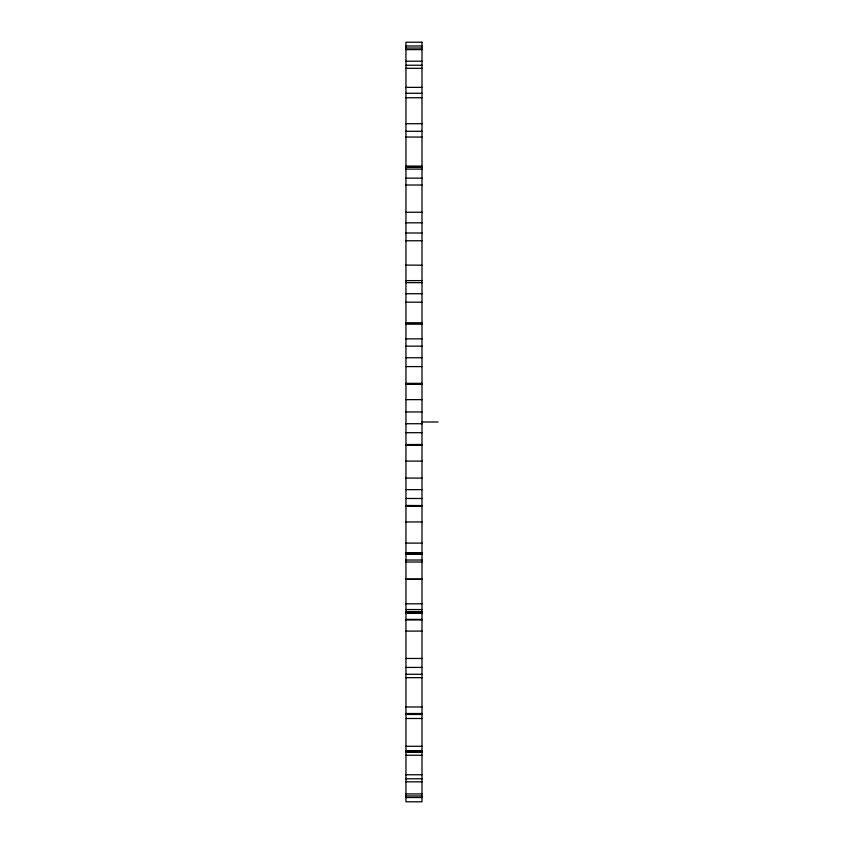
<?xml version="1.0" encoding="UTF-8"?>
<svg xmlns="http://www.w3.org/2000/svg" width="844" height="844" viewBox="0 0 844 844"><rect width="100%" height="100%" fill="white"/><g stroke="black" fill="none" stroke-linecap="round" stroke-linejoin="round"><path stroke-width="1.27" d="M405.953 45.987L422 45.987M405.953 48.045L422 48.045M405.953 49.606L422 49.606M405.953 61.201L422 61.201M405.953 65.241L422 65.241M405.953 68.311L422 68.311M405.953 87.365L422 87.365M405.953 93.273L422 93.273M405.953 97.756L422 97.756M405.953 123.709L422 123.709M405.953 131.284L422 131.284M405.953 137.055L422 137.055M405.953 166.215L422 166.215M405.953 166.985L422 166.985M405.953 169.117L422 169.117M405.953 178.137L422 178.137M405.953 185.015L422 185.015M405.953 212.245L422 212.245M405.953 222.827L422 222.827M405.953 233.007L422 233.007M405.953 240.751L422 240.751M405.953 265.079L422 265.195M405.953 280.619L422 280.619M405.953 282.656L422 282.656M405.953 293.733L422 293.733M405.953 302.173L422 302.173M405.953 323.073L422 323.073M405.953 323.326L422 323.326M405.953 323.642L422 323.642M405.953 323.917L422 323.917M405.953 338.866L422 338.866M405.953 346.156L422 346.156M405.953 357.75L422 357.75M405.953 366.591L422 366.591M405.953 383.345L422 383.345M405.953 383.82L422 383.82M405.953 383.957L422 383.957M405.953 384.168L422 384.168M405.953 399.634L422 399.634M405.953 411.967L422 411.967M422 422L438.047 422M405.953 423.73L422 423.73M405.953 432.698L422 432.698M405.953 444.514L422 444.514M405.953 444.777L422 444.777M405.953 444.946L422 444.946M405.953 461.098L422 461.098M405.953 478.084L422 478.084M405.953 489.647L422 489.647M405.953 498.477L422 498.477M405.953 506.147L422 506.242M405.953 521.961L422 521.961M405.953 543.114L422 543.114M405.953 552.746L422 552.746M405.953 553.516L422 553.516M405.953 553.822L422 553.822M405.953 554.139L422 554.286M405.953 560.026L422 560.026M405.953 562.02L422 562.02M405.953 579.142L422 579.142M405.953 579.279L422 579.279M405.953 603.819L422 603.819M405.953 609.547L422 609.547M405.953 611.605L422 611.605M405.953 612.501L422 612.501M405.953 612.681L422 612.681M405.953 613.388L422 613.388M405.953 619.39L422 619.39M405.953 619.95L422 619.95M405.953 631.101L422 631.101M405.953 658.468L422 658.468M405.953 667.435L422 667.435M405.953 674.293L422 674.293M405.953 677.658L422 677.658M405.953 706.966L422 706.966M405.953 713.518L422 713.518M405.953 714.035L422 714.035M405.953 714.246L422 714.246M405.953 714.457L422 714.457M405.953 718.497L422 718.497M405.953 746.286L422 746.286M405.953 750.738L422 750.738M405.953 751.36L422 751.36M405.953 751.93L422 751.761M405.953 752.088L422 752.088M405.953 755.243L422 755.243M405.953 774.75L422 774.75M405.953 778.769L422 778.769M405.953 781.85L422 781.85M405.953 793.919L422 793.919M405.953 795.955L422 795.955M405.953 797.527L422 797.527M422 42.221L405.953 42.221L405.953 801.8L422 801.8L422 42.2M422 166.563L405.953 166.563L422 166.606M422 505.556L405.953 505.556L422 505.64"/></g></svg>
